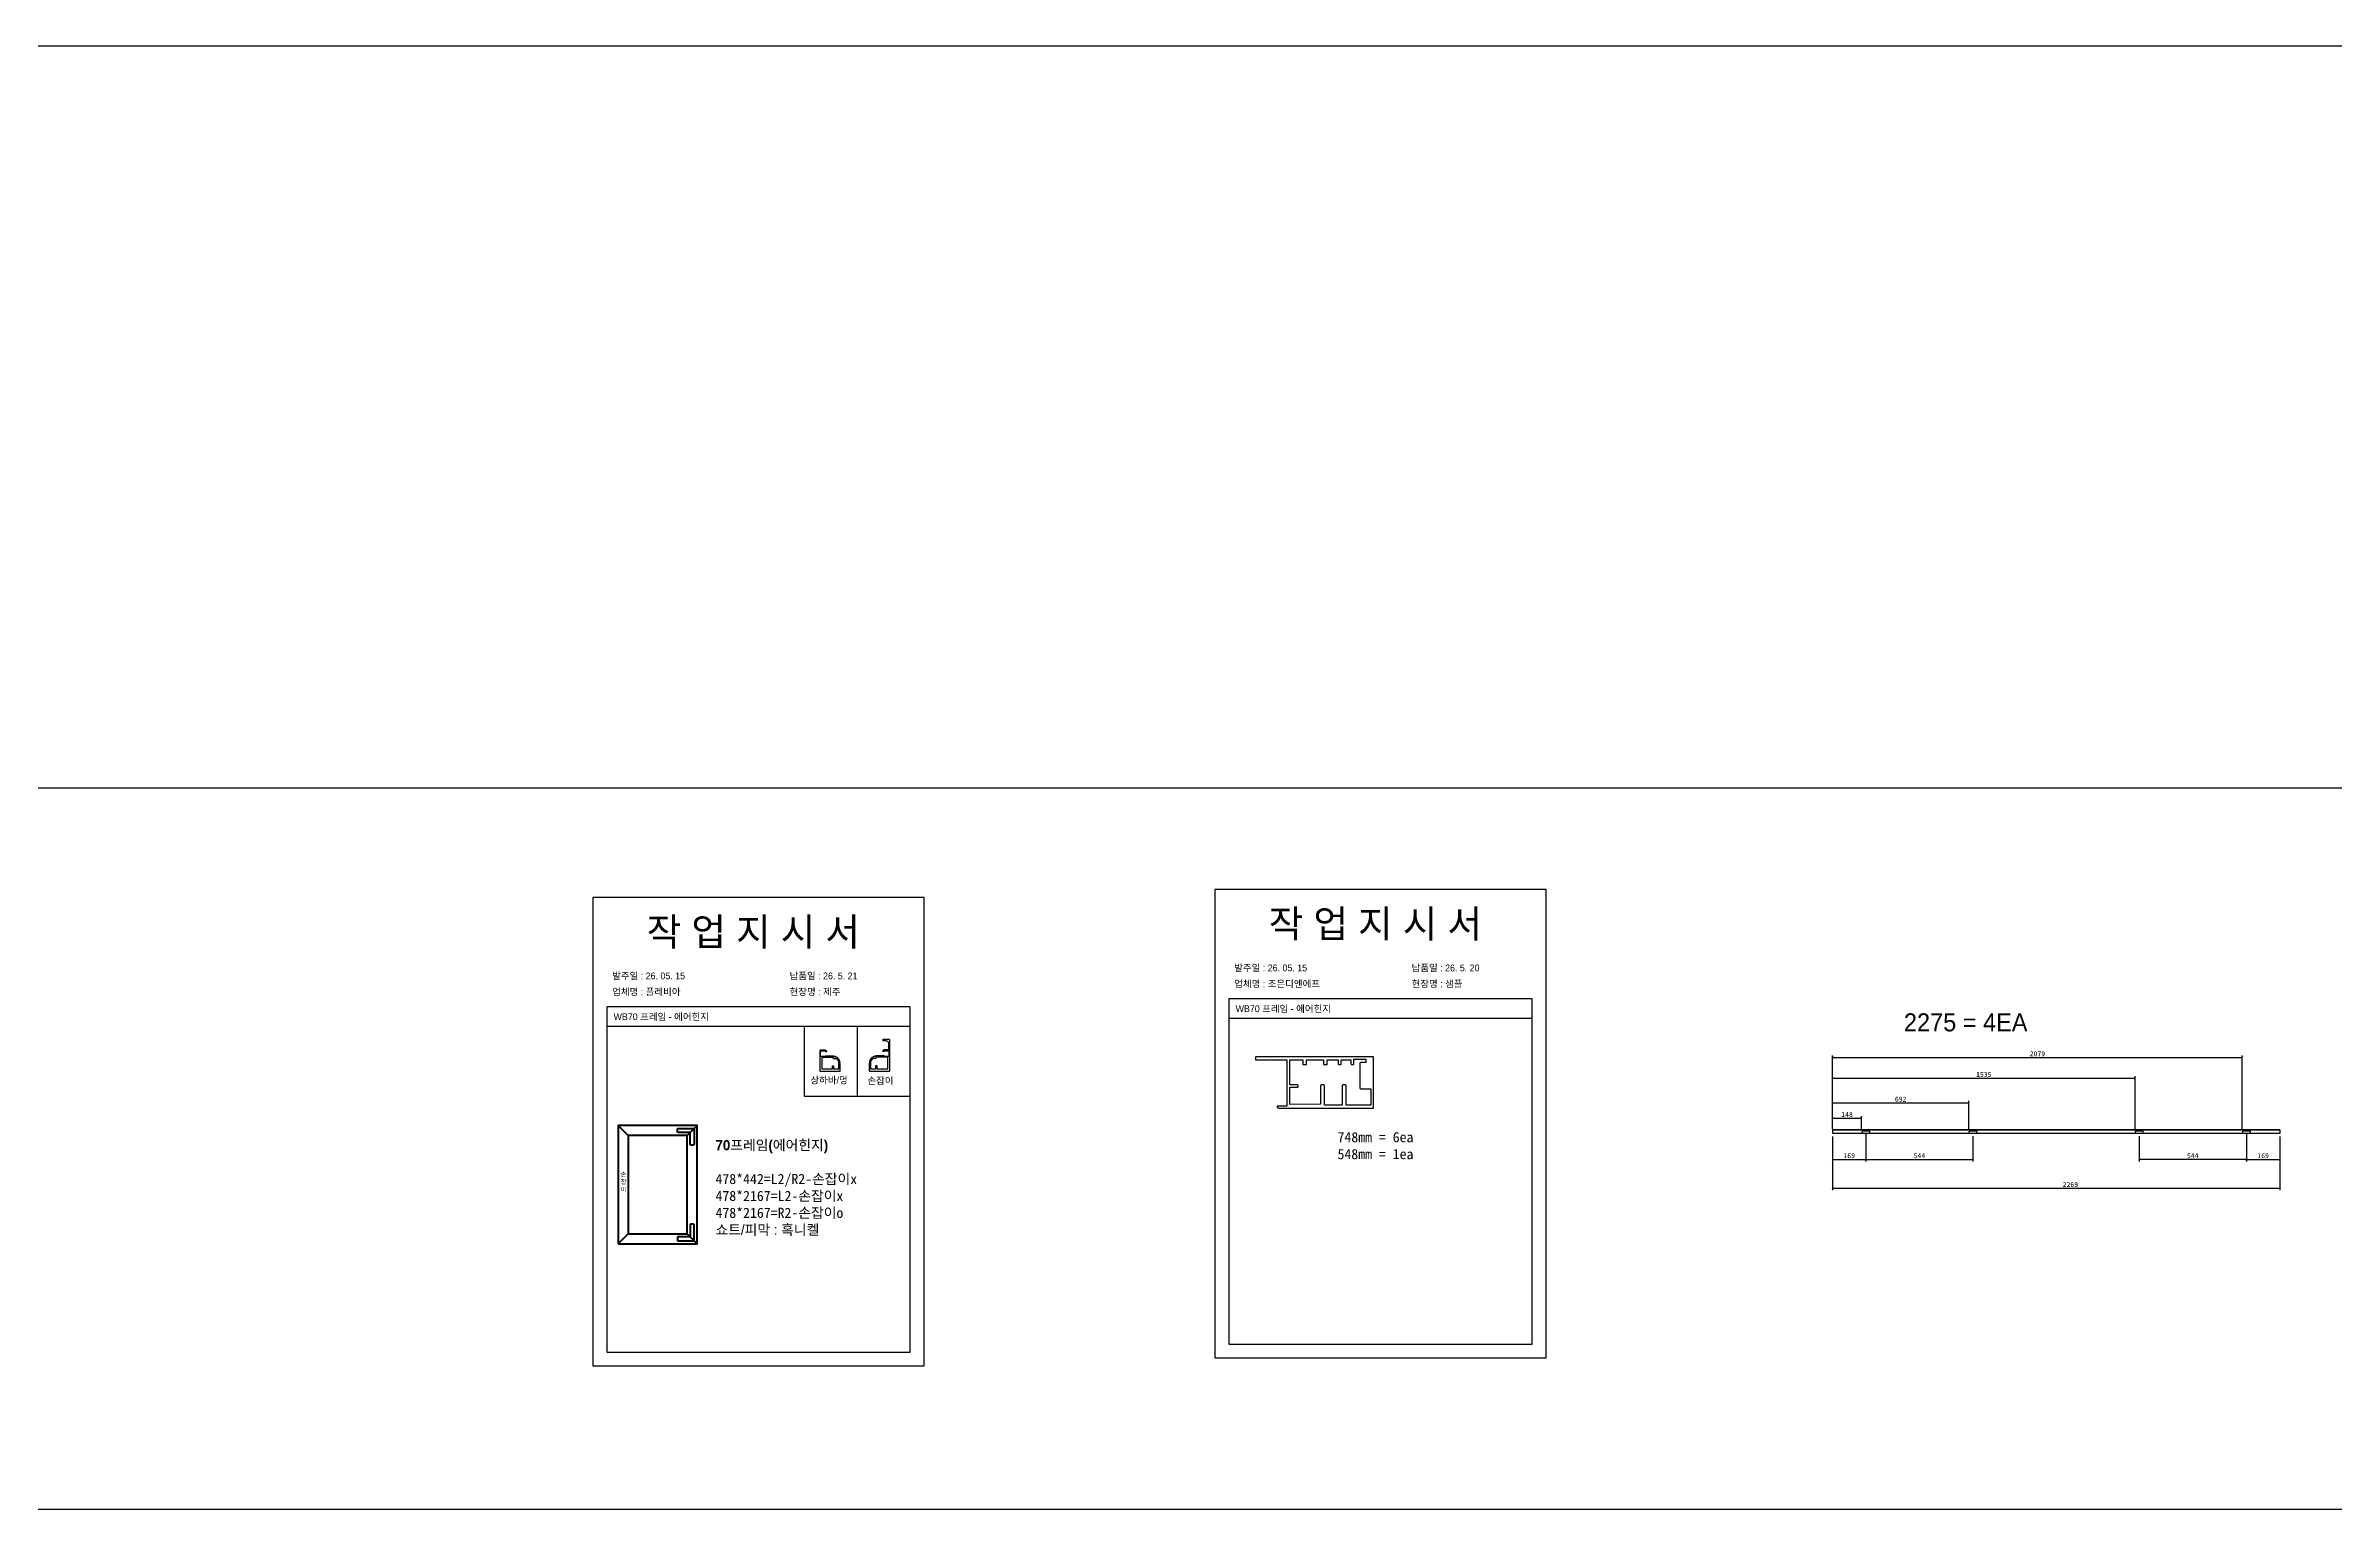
# Model space of a CAD drawing. Header units: millimetres. Extents: x -44117 to 256353, y -2095463 to 65325.
# Drawn here: x 119922 to 131533, y -947139 to -939716 of the extents above; entities that cross this region are included whole.
import ezdxf

# ---------------------------------------------------------------- set-up
doc = ezdxf.new("R2010")
doc.units = ezdxf.units.MM
doc.header["$LTSCALE"] = 10
doc.layers.add('Layer1', color=7, linetype='Continuous', lineweight=70)
doc.dimstyles.new('ISO-25', dxfattribs={"dimtxt": 2.5, "dimasz": 2.5, "dimexe": 1, "dimexo": 1, "dimtad": 1, "dimtxsty": 'Standard', "dimblk": 'ARCHTICK', "dimcen": 2.5, "dimadec": 0, "dimazin": 0, "dimtfac": 1, "dimtmove": 0, "dimatfit": 3, "dimfxl": 0, "dimarcsym": 0})

# ---------------------------------------------------------------- blocks, each defined once
blk = doc.blocks.new('_ArchTick')
at = {"color": 0, "linetype": 'ByBlock', "const_width": 0.15}
blk.add_lwpolyline([(-0.5, -0.5), (0.5, 0.5)], dxfattribs=at)
blk = doc.blocks.new('*D6391')
at = {"color": 0, "lineweight": -2}
for p, q in [((128987, -945249), (128987, -945521)), ((131256, -945249), (131256, -945521)), ((128987, -945511), (131256, -945511))]:
    blk.add_line(p, q, dxfattribs=at)
at = {"layer": 'Defpoints', "color": 0}
for p in [(128987, -945234), (131256, -945234), (131256, -945511)]:
    blk.add_point(p, dxfattribs=at)
at = {"color": 0, "lineweight": -2, "xscale": 10, "yscale": 10, "zscale": 10, "rotation": 180}
blk.add_blockref('_ArchTick', (128987, -945511), dxfattribs=at)
at = {"color": 0, "lineweight": -2, "xscale": 10, "yscale": 10, "zscale": 10}
blk.add_blockref('_ArchTick', (131256, -945511), dxfattribs=at)
at = {"color": 0, "insert": (130194, -945492), "char_height": 25, "attachment_point": 5}
blk.add_mtext('2269', dxfattribs=at)
blk = doc.blocks.new('*D6392')
at = {"color": 0, "lineweight": -2}
for p, q in [((128987, -945249), (128987, -945375)), ((129156, -945237), (129156, -945375)), ((128987, -945365), (129156, -945365))]:
    blk.add_line(p, q, dxfattribs=at)
at = {"layer": 'Defpoints', "color": 0}
for p in [(128987, -945234), (129156, -945222), (129156, -945365)]:
    blk.add_point(p, dxfattribs=at)
at = {"color": 0, "lineweight": -2, "xscale": 10, "yscale": 10, "zscale": 10, "rotation": 180}
blk.add_blockref('_ArchTick', (128987, -945365), dxfattribs=at)
at = {"color": 0, "lineweight": -2, "xscale": 10, "yscale": 10, "zscale": 10}
blk.add_blockref('_ArchTick', (129156, -945365), dxfattribs=at)
at = {"color": 0, "insert": (129072, -945346), "char_height": 25, "attachment_point": 5}
blk.add_mtext('169', dxfattribs=at)
blk = doc.blocks.new('*D6393')
at = {"color": 0, "lineweight": -2}
for p, q in [((131087, -945237), (131087, -945375)), ((131256, -945249), (131256, -945375)), ((131087, -945365), (131256, -945365))]:
    blk.add_line(p, q, dxfattribs=at)
at = {"layer": 'Defpoints', "color": 0}
for p in [(131087, -945222), (131256, -945234), (131256, -945365)]:
    blk.add_point(p, dxfattribs=at)
at = {"color": 0, "lineweight": -2, "xscale": 10, "yscale": 10, "zscale": 10, "rotation": 180}
blk.add_blockref('_ArchTick', (131087, -945365), dxfattribs=at)
at = {"color": 0, "lineweight": -2, "xscale": 10, "yscale": 10, "zscale": 10}
blk.add_blockref('_ArchTick', (131256, -945365), dxfattribs=at)
at = {"color": 0, "insert": (131172, -945346), "char_height": 25, "attachment_point": 5}
blk.add_mtext('169', dxfattribs=at)
blk = doc.blocks.new('*D6394')
at = {"color": 0, "lineweight": -2}
for p, q in [((129156, -945247), (129156, -945375)), ((129700, -945247), (129700, -945375)), ((129156, -945365), (129700, -945365))]:
    blk.add_line(p, q, dxfattribs=at)
at = {"layer": 'Defpoints', "color": 0}
for p in [(129156, -945232), (129700, -945232), (129700, -945365)]:
    blk.add_point(p, dxfattribs=at)
at = {"color": 0, "lineweight": -2, "xscale": 10, "yscale": 10, "zscale": 10, "rotation": 180}
blk.add_blockref('_ArchTick', (129156, -945365), dxfattribs=at)
at = {"color": 0, "lineweight": -2, "xscale": 10, "yscale": 10, "zscale": 10}
blk.add_blockref('_ArchTick', (129700, -945365), dxfattribs=at)
at = {"color": 0, "insert": (129428, -945346), "char_height": 25, "attachment_point": 5}
blk.add_mtext('544', dxfattribs=at)
blk = doc.blocks.new('*D6395')
at = {"color": 0, "lineweight": -2}
for p, q in [((130543, -945247), (130543, -945375)), ((131087, -945247), (131087, -945375)), ((131087, -945365), (130543, -945365))]:
    blk.add_line(p, q, dxfattribs=at)
at = {"layer": 'Defpoints', "color": 0}
for p in [(130543, -945232), (131087, -945232), (130543, -945365)]:
    blk.add_point(p, dxfattribs=at)
at = {"color": 0, "lineweight": -2, "xscale": 10, "yscale": 10, "zscale": 10, "rotation": 180}
blk.add_blockref('_ArchTick', (130543, -945365), dxfattribs=at)
at = {"color": 0, "lineweight": -2, "xscale": 10, "yscale": 10, "zscale": 10}
blk.add_blockref('_ArchTick', (131087, -945365), dxfattribs=at)
at = {"color": 0, "insert": (130815, -945346), "char_height": 25, "attachment_point": 5}
blk.add_mtext('544', dxfattribs=at)
blk = doc.blocks.new('*D6396')
at = {"color": 0, "lineweight": -2}
for p, q in [((128987, -945201), (128987, -945146)), ((128987, -945156), (129135, -945156)), ((129135, -945212), (129135, -945146))]:
    blk.add_line(p, q, dxfattribs=at)
at = {"layer": 'Defpoints', "color": 0}
for p in [(128987, -945216), (129135, -945156), (129135, -945227)]:
    blk.add_point(p, dxfattribs=at)
at = {"color": 0, "lineweight": -2, "xscale": 10, "yscale": 10, "zscale": 10, "rotation": 180}
blk.add_blockref('_ArchTick', (128987, -945156), dxfattribs=at)
at = {"color": 0, "lineweight": -2, "xscale": 10, "yscale": 10, "zscale": 10}
blk.add_blockref('_ArchTick', (129135, -945156), dxfattribs=at)
at = {"color": 0, "insert": (129061, -945137), "char_height": 25, "attachment_point": 5}
blk.add_mtext('148', dxfattribs=at)
blk = doc.blocks.new('*D6397')
at = {"color": 0, "lineweight": -2}
for p, q in [((128987, -945201), (128987, -945068)), ((128987, -945078), (129679, -945078)), ((129679, -945212), (129679, -945068))]:
    blk.add_line(p, q, dxfattribs=at)
at = {"layer": 'Defpoints', "color": 0}
for p in [(129679, -945078), (128987, -945216), (129679, -945227)]:
    blk.add_point(p, dxfattribs=at)
at = {"color": 0, "lineweight": -2, "xscale": 10, "yscale": 10, "zscale": 10, "rotation": 180}
blk.add_blockref('_ArchTick', (128987, -945078), dxfattribs=at)
at = {"color": 0, "lineweight": -2, "xscale": 10, "yscale": 10, "zscale": 10}
blk.add_blockref('_ArchTick', (129679, -945078), dxfattribs=at)
at = {"color": 0, "insert": (129333, -945059), "char_height": 25, "attachment_point": 5}
blk.add_mtext('692', dxfattribs=at)
blk = doc.blocks.new('*D6398')
at = {"color": 0, "lineweight": -2}
for p, q in [((128987, -945209), (128987, -944943)), ((128987, -944953), (130522, -944953)), ((130522, -945212), (130522, -944943))]:
    blk.add_line(p, q, dxfattribs=at)
at = {"layer": 'Defpoints', "color": 0}
for p in [(130522, -944953), (128987, -945224), (130522, -945227)]:
    blk.add_point(p, dxfattribs=at)
at = {"color": 0, "lineweight": -2, "xscale": 10, "yscale": 10, "zscale": 10, "rotation": 180}
blk.add_blockref('_ArchTick', (128987, -944953), dxfattribs=at)
at = {"color": 0, "lineweight": -2, "xscale": 10, "yscale": 10, "zscale": 10}
blk.add_blockref('_ArchTick', (130522, -944953), dxfattribs=at)
at = {"color": 0, "insert": (129755, -944934), "char_height": 25, "attachment_point": 5}
blk.add_mtext('1535', dxfattribs=at)
blk = doc.blocks.new('*D6399')
at = {"color": 0, "lineweight": -2}
for p, q in [((128987, -945209), (128987, -944837)), ((128987, -944847), (131066, -944847)), ((131066, -945212), (131066, -944837))]:
    blk.add_line(p, q, dxfattribs=at)
at = {"layer": 'Defpoints', "color": 0}
for p in [(131066, -944847), (128987, -945224), (131066, -945227)]:
    blk.add_point(p, dxfattribs=at)
at = {"color": 0, "lineweight": -2, "xscale": 10, "yscale": 10, "zscale": 10, "rotation": 180}
blk.add_blockref('_ArchTick', (128987, -944847), dxfattribs=at)
at = {"color": 0, "lineweight": -2, "xscale": 10, "yscale": 10, "zscale": 10}
blk.add_blockref('_ArchTick', (131066, -944847), dxfattribs=at)
at = {"color": 0, "insert": (130027, -944829), "char_height": 25, "attachment_point": 5}
blk.add_mtext('2079', dxfattribs=at)

msp = doc.modelspace()

# ---------------------------------------------------------------- linework, layer by layer
at = {"color": 1}
for p, q in [((104260.77588, -939715.56478), (196529.92274, -939715.56478)), ((104260.77588, -939715.56478), (196529.92274, -939715.56478)), ((104260.77588, -939715.56478), (196529.92274, -939715.56478)), ((104260.77588, -939715.56478), (196529.92274, -939715.56478)), ((104260.77588, -939715.56478), (196529.92274, -939715.56478)), ((104260.77588, -939715.56478), (196529.92274, -939715.56478)), ((104260.77588, -939715.56478), (196529.92274, -939715.56478)), ((104260.77588, -939715.56478), (196529.92274, -939715.56478)), ((104260.77588, -939715.56478), (196529.92274, -939715.56478)), ((104260.77588, -939715.56478), (196529.92274, -939715.56478)), ((106472.62401, -939715.56478), (198741.77087, -939715.56478)), ((106472.62401, -939715.56478), (198741.77087, -939715.56478)), ((106472.62401, -939715.56478), (198741.77087, -939715.56478)), ((106472.62401, -939715.56478), (198741.77087, -939715.56478)), ((106472.62401, -939715.56478), (198741.77087, -939715.56478)), ((106472.62401, -939715.56478), (198741.77087, -939715.56478)), ((106472.62401, -939715.56478), (198741.77087, -939715.56478)), ((106472.62401, -939715.56478), (198741.77087, -939715.56478)), ((106472.62401, -939715.56478), (198741.77087, -939715.56478)), ((106472.62401, -939715.56478), (198741.77087, -939715.56478)), ((104302.82932, -943479.34784), (196571.97618, -943479.34784)), ((104302.82932, -943479.34784), (196571.97618, -943479.34784)), ((104302.82932, -943479.34784), (196571.97618, -943479.34784)), ((104302.82932, -943479.34784), (196571.97618, -943479.34784)), ((104302.82932, -943479.34784), (196571.97618, -943479.34784)), ((104302.82932, -943479.34784), (196571.97618, -943479.34784)), ((104302.82932, -943479.34784), (196571.97618, -943479.34784)), ((104302.82932, -943479.34784), (196571.97618, -943479.34784)), ((104302.82932, -943479.34784), (196571.97618, -943479.34784)), ((104302.82932, -943479.34784), (196571.97618, -943479.34784)), ((106514.67745, -943479.34784), (198783.82431, -943479.34784)), ((106514.67745, -943479.34784), (198783.82431, -943479.34784)), ((106514.67745, -943479.34784), (198783.82431, -943479.34784)), ((106514.67745, -943479.34784), (198783.82431, -943479.34784)), ((106514.67745, -943479.34784), (198783.82431, -943479.34784)), ((106514.67745, -943479.34784), (198783.82431, -943479.34784)), ((106514.67745, -943479.34784), (198783.82431, -943479.34784)), ((106514.67745, -943479.34784), (198783.82431, -943479.34784)), ((106514.67745, -943479.34784), (198783.82431, -943479.34784)), ((106514.67745, -943479.34784), (198783.82431, -943479.34784)), ((104302.82932, -947139.24436), (196571.97618, -947139.24436)), ((104302.82932, -947139.24436), (196571.97618, -947139.24436)), ((104302.82932, -947139.24436), (196571.97618, -947139.24436)), ((104302.82932, -947139.24436), (196571.97618, -947139.24436)), ((104302.82932, -947139.24436), (196571.97618, -947139.24436)), ((104302.82932, -947139.24436), (196571.97618, -947139.24436)), ((104302.82932, -947139.24436), (196571.97618, -947139.24436)), ((104302.82932, -947139.24436), (196571.97618, -947139.24436)), ((104302.82932, -947139.24436), (196571.97618, -947139.24436)), ((104302.82932, -947139.24436), (196571.97618, -947139.24436)), ((106514.67745, -947139.24436), (198783.82431, -947139.24436)), ((106514.67745, -947139.24436), (198783.82431, -947139.24436)), ((106514.67745, -947139.24436), (198783.82431, -947139.24436)), ((106514.67745, -947139.24436), (198783.82431, -947139.24436)), ((106514.67745, -947139.24436), (198783.82431, -947139.24436)), ((106514.67745, -947139.24436), (198783.82431, -947139.24436)), ((106514.67745, -947139.24436), (198783.82431, -947139.24436)), ((106514.67745, -947139.24436), (198783.82431, -947139.24436)), ((106514.67745, -947139.24436), (198783.82431, -947139.24436)), ((106514.67745, -947139.24436), (198783.82431, -947139.24436))]:
    msp.add_line(p, q, dxfattribs=at)
for p, q in [((124308.43262, -944590.98831), (122768.43262, -944590.98831)), ((127464.27054, -944550.34637), (125924.27054, -944550.34637)), ((124308.43262, -944690.98831), (122768.43262, -944690.98831)), ((124039.15283, -944690.98831), (124039.15283, -945044.00688)), ((127464.27054, -944650.34637), (125924.27054, -944650.34637)), ((128987.36365, -945214.51485), (128987.36365, -945233.51485)), ((131256.36844, -945214.51485), (131256.36844, -945233.51485))]:
    msp.add_line(p, q)
at = {"linetype": 'Continuous'}
for p, q in [((131256.36844, -945214.51485), (128987.36365, -945214.51485)), ((131256.36844, -945215.91485), (128987.36365, -945215.91485)), ((131256.36844, -945233.51485), (128987.36365, -945233.51485))]:
    msp.add_line(p, q, dxfattribs=at)
for points in [[(122698.43262, -946411.81859), (124378.43262, -946411.81859), (124378.43262, -944035.81859), (122698.43262, -944035.81859)], [(125854.27054, -946371.17665), (127534.27054, -946371.17665), (127534.27054, -943995.17665), (125854.27054, -943995.17665)], [(124308.43262, -944690.98831), (123769.87305, -944690.98831), (123769.87305, -945044.00688), (124308.43262, -945044.00688)]]:
    msp.add_lwpolyline(points, close=True)
for points in [[(122768.43262, -944590.98831), (122768.43262, -946341.81859), (124308.43262, -946341.81859), (124308.43262, -944590.98831)], [(125924.27054, -944550.34637), (125924.27054, -946301.17665), (127464.27054, -946301.17665), (127464.27054, -944550.34637)]]:
    msp.add_lwpolyline(points)
for points in [[(123850.79356, -944917.55361), (123950.78343, -944917.55361, 0.4142135624), (123952.78343, -944915.55361), (123952.78343, -944878.76011, 0.4142135624), (123951.58343, -944877.56011), (123951.5632, -944877.56011, -0.4043730092), (123950.36389, -944876.40056, 0.022416536), (123950.122, -944873.3271, -0.4043730092), (123951.12516, -944871.99421, 0.424123069), (123952.11566, -944870.58142, 0.022416536), (123951.34575, -944867.37449, 0.424123069), (123949.82181, -944866.56536, -0.4043730092), (123948.32287, -944865.83317, 0.022416536), (123947.14307, -944862.98488, -0.4043730092), (123947.68524, -944861.40724, 0.424123069), (123948.19069, -944859.75751, 0.022416536), (123946.46746, -944856.94545, 0.424123069), (123944.76807, -944856.64685, -0.4043730092), (123943.11624, -944856.41369, 0.022416536), (123941.11401, -944854.06939, -0.4043730092), (123941.14213, -944852.40142, 0.4241230691), (123941.11305, -944850.67624, 0.022416536), (123938.60518, -944848.53432, 0.424123069), (123936.8967, -944848.77547, -0.4043730092), (123935.25366, -944849.06418, 0.022416536), (123932.625, -944847.45333, -0.4043730092), (123932.13631, -944845.85831, 0.424123069), (123931.57554, -944844.22655, 0.022416536), (123928.52854, -944842.96444, 0.4241230691), (123926.97819, -944843.72174, -0.4043730092), (123925.50478, -944844.50404, 0.022416536), (123922.507, -944843.78434, -0.4043730092), (123921.54934, -944842.41839, 0.424123069), (123920.51177, -944841.03979, 0.0308511276), (123915.98343, -944840.76011), (123878.79356, -944840.76011, 0.4142135624), (123877.59356, -944841.96011), (123877.59356, -944842.36011, -0.4142135624), (123876.79356, -944843.16011), (123854.79356, -944843.16011, -0.4142135624), (123853.59356, -944841.96011), (123853.59356, -944815.56011, -0.4142135624), (123854.79356, -944814.36011), (123876.79356, -944814.36011, -0.4142135624), (123877.59356, -944815.16011), (123877.59356, -944815.56011, 0.4142135624), (123878.79356, -944816.76011), (123883.59356, -944816.76011, 0.855700792), (123883.96011, -944814.41746), (123876.59594, -944810.36011), (123852.79356, -944810.36011, 0.4142135624), (123848.79356, -944814.36011), (123848.79356, -944915.55361, 0.4142135623), (123850.79356, -944917.55361)], [(123919.59356, -944854.36011), (123919.59356, -944847.16011), (123858.79356, -944847.16011), (123858.79356, -944905.56011), (123913.59356, -944905.56011), (123913.59356, -944890.36011, -0.4142135624), (123914.39356, -944889.56011), (123917.99356, -944889.56011, -0.4142135624), (123918.79356, -944890.36011), (123918.79356, -944905.56011), (123946.38343, -944905.56011), (123946.38343, -944877.56011, 0.2205202393), (123935.62828, -944854.36011), (123919.59356, -944854.36011)]]:
    msp.add_lwpolyline(points, format="xyb", close=True)
at = {"color": 7}
for points in [[(124177.04574, -944761.81007, 0.2301863539), (124179.14434, -944761.81007, -0.2466321039), (124181.00413, -944761.78821, 0.118515719), (124182.09504, -944762.05048), (124184.12287, -944762.05048, -0.4173893777), (124198.19364, -944775.96966), (124198.19364, -944809.25697), (124176.39126, -944809.25697), (124169.02709, -944813.31433, 0.855700792), (124169.39364, -944815.65697), (124174.19364, -944815.65697, 0.4142135624), (124175.39364, -944814.45697), (124175.39364, -944814.05697, -0.4142135624), (124176.19364, -944813.25697), (124198.19364, -944813.25697, -0.4142135624), (124199.39364, -944814.45697), (124199.39364, -944840.85697, -0.4142135624), (124198.19364, -944842.05697), (124176.19364, -944842.05697, -0.4142135624), (124175.39364, -944841.25697), (124175.39364, -944840.85698, 0.4142135624), (124174.19364, -944839.65698), (124137.00376, -944839.65698, 0.0308511276), (124132.47543, -944839.93665, 0.4241230691), (124131.43786, -944841.31525, -0.4043730092), (124130.4802, -944842.6812, 0.022416536), (124127.48242, -944843.4009, -0.4043730092), (124126.00901, -944842.6186, 0.424123069), (124124.45866, -944841.86131, 0.022416536), (124121.41166, -944843.12342, 0.4241230691), (124120.85089, -944844.75517, -0.4043730092), (124120.3622, -944846.35019, 0.022416536), (124117.73354, -944847.96104, -0.4043730092), (124116.0905, -944847.67234, 0.424123069), (124114.38201, -944847.43119, 0.022416536), (124111.87415, -944849.5731, 0.4241230691), (124111.84507, -944851.29828, -0.4043730092), (124111.87319, -944852.96625, 0.022416536), (124109.87096, -944855.31056, -0.4043730092), (124108.21913, -944855.54371, 0.424123069), (124106.51974, -944855.84232, 0.022416536), (124104.79651, -944858.65437, 0.4241230691), (124105.30196, -944860.3041, -0.4043730092), (124105.84413, -944861.88174, 0.022416536), (124104.66433, -944864.73003, -0.4043730092), (124103.16539, -944865.46222, 0.4241230691), (124101.64145, -944866.27135, 0.022416536), (124100.87154, -944869.47828, 0.424123069), (124101.86204, -944870.89107, -0.4043730092), (124102.8652, -944872.22396, 0.022416536), (124102.62331, -944875.29743, -0.4043730092), (124101.424, -944876.45698), (124101.40376, -944876.45698, 0.4142135624), (124100.20376, -944877.65698), (124100.20376, -944914.45048, 0.4142135624), (124102.20376, -944916.45048), (124202.19364, -944916.45048, 0.4142135624), (124204.19364, -944914.45048), (124204.19364, -944759.25048, 0.4142135624), (124202.19364, -944757.25048), (124170.19364, -944757.25048, 0.4142135624), (124168.19364, -944759.25048), (124168.19364, -944760.05048, 0.4142135624), (124170.19364, -944762.05048, 0.1244779229), (124171.14434, -944761.81007, -0.2466321039), (124173.00413, -944761.78821, 0.2404082058), (124175.18595, -944761.78821, -0.2466321039), (124177.04574, -944761.81007)], [(124133.39364, -944846.05698), (124133.39364, -944853.25698), (124117.35892, -944853.25698, 0.2205202393), (124106.60376, -944876.45698), (124106.60376, -944904.45698), (124134.19364, -944904.45698), (124134.19364, -944889.25698, -0.4142135624), (124134.99364, -944888.45698), (124138.59364, -944888.45698, -0.4142135624), (124139.39364, -944889.25698), (124139.39364, -944904.45698), (124194.19364, -944904.45698), (124194.19364, -944846.05698), (124133.39364, -944846.05698)], [(124133.39364, -944846.05698), (124133.39364, -944853.25698), (124117.35892, -944853.25698, 0.2205202393), (124106.60376, -944876.45698), (124106.60376, -944904.45698), (124134.19364, -944904.45698), (124134.19364, -944889.25698, -0.4142135624), (124134.99364, -944888.45698), (124138.59364, -944888.45698, -0.4142135624), (124139.39364, -944889.25698), (124139.39364, -944904.45698), (124194.19364, -944904.45698), (124194.19364, -944846.05698), (124133.39364, -944846.05698)]]:
    msp.add_lwpolyline(points, format="xyb", close=True, dxfattribs=at)
at = {"color": 0}
for points in [[(126399.2578, -945104.92387), (126656.18837, -945104.92387, 0.4142135624), (126659.18837, -945101.92387), (126659.18837, -944847.92387, 0.4142135624), (126656.18837, -944844.92387), (126140.68837, -944844.92387), (126139.18837, -944847.92387), (126137.68837, -944844.92387), (126062.18837, -944844.92387, 0.4142135624), (126059.18837, -944847.92387), (126059.18837, -944856.92387, 0.4142135624), (126062.18837, -944859.92387), (126219.18837, -944859.92387), (126219.18837, -945094.92387), (126171.18837, -945094.92387, 0.4669357671), (126169.21948, -945097.27523, 0.3630945399), (126178.07023, -945104.6941), (126399.11897, -945104.92194, 0.0069427707), (126399.2578, -945104.92387), (126399.2578, -945104.92387)], [(126589.18837, -944876.92387), (126589.18837, -945002.92387, 0.4142135624), (126592.18837, -945005.92387), (126644.18837, -945005.92387), (126644.18837, -945089.92387), (126519.18837, -945089.92387), (126519.18837, -944990.92387, 0.4142135624), (126514.18837, -944985.92387), (126504.18837, -944985.92387, 0.4142135624), (126499.18837, -944990.92387), (126499.18837, -945089.92387), (126409.18837, -945089.92387), (126409.18837, -944990.92387, 0.4142135624), (126404.18837, -944985.92387), (126394.18837, -944985.92387, 0.4142135624), (126389.18837, -944990.92387), (126389.18837, -945084.51983), (126234.18837, -945085.47942), (126234.18837, -944997.92387), (126273.68837, -944997.92387, 0.4142135624), (126276.68837, -944994.92387), (126276.68837, -944990.92387, 0.4142135624), (126271.68837, -944985.92387), (126234.18837, -944985.92387), (126234.18837, -944859.92387), (126299.18837, -944859.92387), (126299.18837, -944878.92387, 0.4142135624), (126304.18837, -944883.92387), (126314.18837, -944883.92387, 0.4142135624), (126319.18837, -944878.92387), (126319.18837, -944859.92387), (126404.18837, -944859.92387), (126404.18837, -944878.92387, 0.4142135624), (126409.18837, -944883.92387), (126419.18837, -944883.92387, 0.4142135624), (126424.18837, -944878.92387), (126424.18837, -944859.92387), (126479.18837, -944859.92387), (126479.18837, -944878.92387, 0.4142135624), (126484.18837, -944883.92387), (126489.18837, -944883.92387, 0.4142135624), (126494.18837, -944878.92387), (126494.18837, -944859.92387), (126544.18837, -944859.92387), (126544.18837, -944878.92387, 0.4142135624), (126549.18837, -944883.92387), (126554.18837, -944883.92387, 0.4142135624), (126559.18837, -944878.92387), (126559.18837, -944856.92387), (126619.18837, -944856.92387), (126619.18837, -944873.92387), (126592.18837, -944873.92387, 0.4142135624)]]:
    msp.add_lwpolyline(points, format="xyb", close=True, dxfattribs=at)
at = {"color": 2, "linetype": 'Continuous'}
for points in [[(129135.36385, -945227.11485), (129135.36385, -945227.11485, 0.4142135624), (129140.36385, -945232.11485), (129172.36385, -945232.11485, 0.4142135624), (129177.36385, -945227.11485), (129177.36385, -945227.11485, 0.4142135624), (129172.36385, -945222.11485), (129140.36385, -945222.11485, 0.4142135624)], [(129679.36385, -945227.11485), (129679.36385, -945227.11485, 0.4142135624), (129684.36385, -945232.11485), (129716.36385, -945232.11485, 0.4142135624), (129721.36385, -945227.11485), (129721.36385, -945227.11485, 0.4142135624), (129716.36385, -945222.11485), (129684.36385, -945222.11485, 0.4142135624)], [(130522.36385, -945227.11485), (130522.36385, -945227.11485, 0.4142135624), (130527.36385, -945232.11485), (130559.36385, -945232.11485, 0.4142135624), (130564.36385, -945227.11485), (130564.36385, -945227.11485, 0.4142135624), (130559.36385, -945222.11485), (130527.36385, -945222.11485, 0.4142135624)], [(131066.36385, -945227.11485), (131066.36385, -945227.11485, 0.4142135624), (131071.36385, -945232.11485), (131103.36385, -945232.11485, 0.4142135624), (131108.36385, -945227.11485), (131108.36385, -945227.11485, 0.4142135624), (131103.36385, -945222.11485), (131071.36385, -945222.11485, 0.4142135624)]]:
    msp.add_lwpolyline(points, format="xyb", close=True, dxfattribs=at)
at = {"layer": 'Layer1'}
for p, q in [((122876.59125, -945242.64716), (122826.59125, -945192.64716)), ((123176.59125, -945242.64716), (123226.59125, -945192.64716)), ((123226.59125, -945192.64716), (123176.59125, -945242.64716)), ((122876.59125, -945742.64716), (122826.59125, -945792.64716)), ((123226.59125, -945792.64716), (123176.59125, -945742.64716))]:
    msp.add_line(p, q, dxfattribs=at)
for points in [[(122826.59125, -945792.64716), (123226.59125, -945792.64716), (123226.59125, -945192.64716), (122826.59125, -945192.64716)], [(122876.59125, -945742.64716), (123176.59125, -945742.64716), (123176.59125, -945242.64716), (122876.59125, -945242.64716)]]:
    msp.add_lwpolyline(points, close=True, dxfattribs=at)
for points in [[(123206.59125, -945292.64716), (123196.59125, -945292.64716, -0.4142135624), (123191.59125, -945287.64716), (123191.59125, -945227.64716), (123131.59125, -945227.64716, -0.4142135624), (123126.59125, -945222.64716), (123126.59125, -945212.64716, -0.4142135624), (123131.59125, -945207.64716), (123211.59125, -945207.64716), (123211.59125, -945287.64716, -0.4142135624)], [(123206.59125, -945692.64716), (123196.59125, -945692.64716, 0.4142135624), (123191.59125, -945697.64716), (123191.59125, -945757.64716), (123131.59125, -945757.64716, 0.4142135624), (123126.59125, -945762.64716), (123126.59125, -945772.64716, 0.4142135624), (123131.59125, -945777.64716), (123211.59125, -945777.64716), (123211.59125, -945697.64716, 0.4142135624)]]:
    msp.add_lwpolyline(points, format="xyb", close=True, dxfattribs=at)

# ---------------------------------------------------------------- texts
at = {"attachment_point": 1}
for s, width, gutter_width, heights, insert, char_height in [('{\\fGulim|b0|i0|c129|p50;작 업 지 시 서}', 3307.3198183, 12.5, [-155.84554], (122971.23922, -944139.9811), 140), ('{\\fGulim|b0|i0|c129|p50;작 업 지 시 서}', 3307.3198183, 12.5, [-155.84554], (126127.07715, -944099.33916), 140), ('{\\fGulim|b0|i0|c129|p50;발주일 : 26. 05. 15}', 3307.3198183, 12.5, [38.18216], (125951.86779, -944376.05958), 34.3), ('{\\fGulim|b0|i0|c129|p50;납품일 : 26. 5. 20}', 3307.3198183, 12.5, [37.67976], (126851.84578, -944376.05958), 34.3), ('{\\fGulim|b0|i0|c129|p50;업체명 : 플레비아}', 3307.3198183, 12.5, [36.11279], (122796.02987, -944497.3577), 34.3), ('{\\fGulim|b0|i0|c129|p50;발주일 : 26. 05. 15}', 3307.3198183, 12.5, [38.18216], (122796.02987, -944416.70152), 34.3), ('{\\fGulim|b0|i0|c129|p50;현장명 : 제주}', 3307.3198183, 12.5, [38.2735], (123696.00785, -944497.3577), 34.3), ('{\\fGulim|b0|i0|c129|p50;납품일 : 26. 5. 21}', 3307.3198183, 12.5, [37.67976], (123696.00785, -944416.70152), 34.3), ('{\\fGulim|b0|i0|c129|p50;업체명 : 조은디엔에프}', 3307.3198183, 12.5, [36.11279], (125951.86779, -944456.71576), 34.3), ('{\\fGulim|b0|i0|c129|p50;현장명 : 샘플}', 3307.3198183, 12.5, [38.2735], (126851.84578, -944456.71576), 34.3), ('{\\fGulim|b0|i0|c129|p50;WB70 프레임 - 에어힌지}', 3307.3198183, 12.5, [-38.22783], (122803.07207, -944624.0238), 34.3), ('{\\fGulim|b0|i0|c129|p50;WB70 프레임 - 에어힌지}', 3307.3198183, 12.5, [-38.22783], (125958.91, -944583.38186), 34.3), ('{\\fGulim|b0|i0|c129|p50;2275 = 4EA}', 2155.3243433, 8.14604, [-94.0298], (129349.48984, -944623.86223), 91.2356303), ('{\\fGulim|b0|i0|c129|p50;상하바/멍}', 3307.3198183, 12.5, [-41.60759], (123801.60039, -944945.54977), 34.3), ('{\\fGulim|b0|i0|c129|p50;손잡이}', 3307.3198183, 12.5, [-38.18216], (124090.67554, -944948.03653), 34.3), ('{\\fGulim|b1|i0|c129|p50;70프레임(에어힌지)}\\P\\P478*442=L2/R2-{\\fGulim|b0|i0|c129|p50;손잡이}x\\P478*2167=L2-{\\fGulim|b0|i0|c129|p50;손잡이}x\\P478*2167=R2-{\\fGulim|b0|i0|c129|p50;손잡이}o\\P{\\fGulim|b0|i0|c129|p50;쇼트/피막 : 흑니켈}', 3307.3198183, 12.5, [779.44612], (123320.08564, -945266.78442), 51.45), ('{\\fGulim|b1|i0|c129|p50;}748mm = 6ea\\P548mm = 1ea', 3307.3198183, 12.5, [779.44612], (126475.92357, -945226.14248), 51.45), ('{\\fGulim|b0|i0|c129|p50;손\\P잡\\P이}', 291.2862081, 12.5, [-105.28252], (122839.03157, -945429.45222), 23.205)]:
    msp.add_mtext_dynamic_manual_height_columns(s, width=width, gutter_width=gutter_width, heights=heights, dxfattribs=dict(at, insert=insert, char_height=char_height))

# ---------------------------------------------------------------- dimensions: what is measured, and where the dimension line sits
for base, p1, p2, picture, middle in [((131066.36385, -944847.25345), (128987.36365, -945224.01485), (131066.36385, -945227.11485), '*D6399', (130026.86375, -944828.50345)), ((130522.36385, -944953.18889), (128987.36365, -945224.01485), (130522.36385, -945227.11485), '*D6398', (129754.86375, -944934.43889)), ((129679.36385, -945077.98597), (128987.36365, -945215.91485), (129679.36385, -945227.11485), '*D6397', (129333.36375, -945059.23597)), ((129135.36385, -945156.18214), (128987.36365, -945215.91485), (129135.36385, -945227.11485), '*D6396', (129061.36375, -945137.43214)), ((129156.36385, -945365.10444), (128987.36365, -945233.51485), (129156.36385, -945222.11485), '*D6392', (129071.86375, -945346.35444)), ((129700.36385, -945365.10444), (129156.36385, -945232.11485), (129700.36385, -945232.11485), '*D6394', (129428.36385, -945346.35444)), ((130543.36385, -945365.10444), (131087.36385, -945232.11485), (130543.36385, -945232.11485), '*D6395', (130815.36385, -945346.35444)), ((131256.36844, -945365.10444), (131087.36385, -945222.11485), (131256.36844, -945233.51485), '*D6393', (131171.86615, -945346.35444))]:
    dim = msp.add_linear_dim(base=base, p1=p1, p2=p2, dimstyle='ISO-25', override={"dimscale": 10, "dimasz": 1, "dimexo": 1.5})
    dim.commit()
    dim.dimension.update_dxf_attribs({"geometry": picture, "text_midpoint": middle})
dim = msp.add_linear_dim(base=(131256.36844, -945510.63786), p1=(128987.36365, -945233.51485), p2=(131256.36844, -945233.51485), dimstyle='ISO-25', override={"dimscale": 10, "dimasz": 1, "dimexo": 1.5})
dim.commit()
dim.dimension.update_dxf_attribs({"geometry": '*D6391', "text_midpoint": (130194.36605, -945510.63786), "dimtype": 160})

doc.saveas('drawing.dxf')
